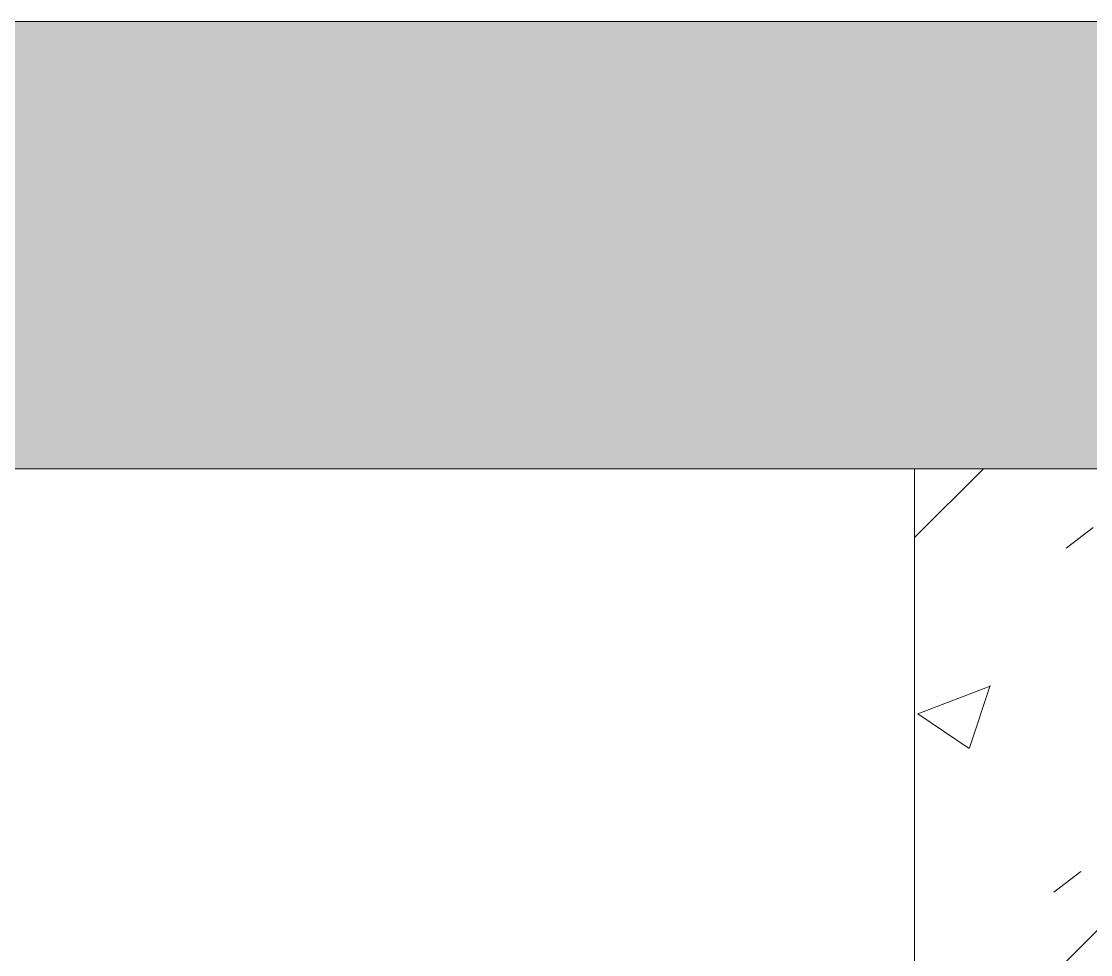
# Model space of a CAD drawing. Header units: millimetres. Extents: x -515342 to 330399, y -224905 to 507333.
# Drawn here: x 91407 to 91932, y 101079 to 101538 of the extents above; entities that cross this region are included whole.
import ezdxf

# ---------------------------------------------------------------- set-up
doc = ezdxf.new("R2010")
doc.units = ezdxf.units.MM
for name, color, linetype, lineweight in [('Крыша', 7, 'Continuous', 0), ('Стены внутренние', 7, 'Continuous', 0), ('Стены перегородки', 7, 'Continuous', 0), ('Стены штриховка', 7, 'Continuous', 0)]:
    doc.layers.add(name, color=color, linetype=linetype, lineweight=lineweight)

msp = doc.modelspace()

# ---------------------------------------------------------------- hatches: boundary and pattern name
at = {"layer": 'Крыша'}
h = msp.add_hatch(dxfattribs=at)
h.set_pattern_fill('FP_1', color=256, style=0, pattern_type=2)
h.set_pattern_definition([(45, (136801.12, 95610.5), (-224.5064, 224.5064), []), (45, (137025.63, 95610.5), (-224.5064, 224.5064), [396.875, -79.375, 3.353, -76.022])])
h.paths.add_polyline_path([(88345.5296, 101317.557), (137020.5296, 101317.7385), (137020.5296, 101537.557), (88345.5296, 101537.557), (88345.5296, 101451.7324)])
at = {"layer": 'Стены внутренние'}
h = msp.add_hatch(dxfattribs=at)
h.set_pattern_fill('FP_2', color=256, style=0, pattern_type=2)
h.set_pattern_definition([(45, (136801.12, 95610.5), (-141.4214, 141.4214), [])])
h.paths.add_polyline_path([(91937.8027, 97951.3929), (91995.5296, 97951.3929), (91995.5296, 101317.557), (91845.5296, 101317.557), (91845.5296, 97951.3929)])
h = msp.add_hatch(dxfattribs=at)
h.set_pattern_fill('FP_3', color=256, style=0, pattern_type=2)
h.set_pattern_definition([(50, (136801.12, 95610.5), (364.368, -31.8783), [38.1, -419.1]), (355, (136801.12, 95610.5), (-70.486, 382.1133), [30.48, -335.28]), (100.451, (136831.5, 95607.84), (293.885, 350.2334), [32.38, -356.18]), (46.184, (136801.12, 95712.1), (542.1585, -84.086), [57.15, -628.65]), (96.636, (136846.3, 95705.1), (474.805, 494.8554), [48.57, -534.27]), (351.184, (136801.1, 95712.1), (474.81, 494.85), [45.72, -502.92]), (21, (136851.92, 95686.7), (303.2285, -204.5305), [38.1, -419.1]), (326, (136851.92, 95686.7), (123.604, 368.376), [30.48, -335.28]), (71.451, (136877.2, 95669.65), (426.834, 163.8427), [32.38, -356.18]), (37.5, (136801.12, 95610.49), (6.17665, 169.11015), [16.764, -314.452, 16.764, -323.596, -336.55]), (37.5, (136801.12, 95610.49), (6.17665, 169.11015), [-671.576, 16.764, -319.786]), (7.5, (136801.12, 95610.5), (133.6389, 200.3615), [16.764, -177.292, 16.764, -306.832, -128.27]), (7.5, (136801.12, 95610.5), (133.6389, 200.3615), [-517.652, 16.764, -111.506]), (327.5, (136687.84, 95610.49), (271.1818, -11.45836), [16.764, -110.236, 16.764, -379.476, -525.78]), (327.5, (136687.84, 95610.49), (271.1818, -11.45836), [-523.24, 16.764, -509.016]), (317.5, (136637.04, 95610.5), (296.2585, 50.8528), [16.764, -148.336, 16.764, -246.38, -373.38]), (317.5, (136637.04, 95610.5), (296.2585, 50.8528), [-428.244, 16.764, -356.616])])
h.paths.add_polyline_path([(91937.8027, 97951.3929), (91995.5296, 97951.3929), (91995.5296, 101317.557), (91845.5296, 101317.557), (91845.5296, 97951.3929)])

# ---------------------------------------------------------------- linework, layer by layer
at = {"layer": 'Крыша'}
for p, q in [((137020.5296, 101537.557), (88345.5296, 101537.557)), ((88345.5296, 101317.557), (91845.5296, 101317.557))]:
    msp.add_line(p, q, dxfattribs=at)
at = {"layer": 'Стены перегородки'}
msp.add_line((91845.5296, 101317.557), (91845.5296, 98061.3929), dxfattribs=at)
at = {"layer": 'Стены штриховка'}
msp.add_line((91995.5296, 101317.557), (91845.5296, 101317.557), dxfattribs=at)

doc.saveas('drawing.dxf')
